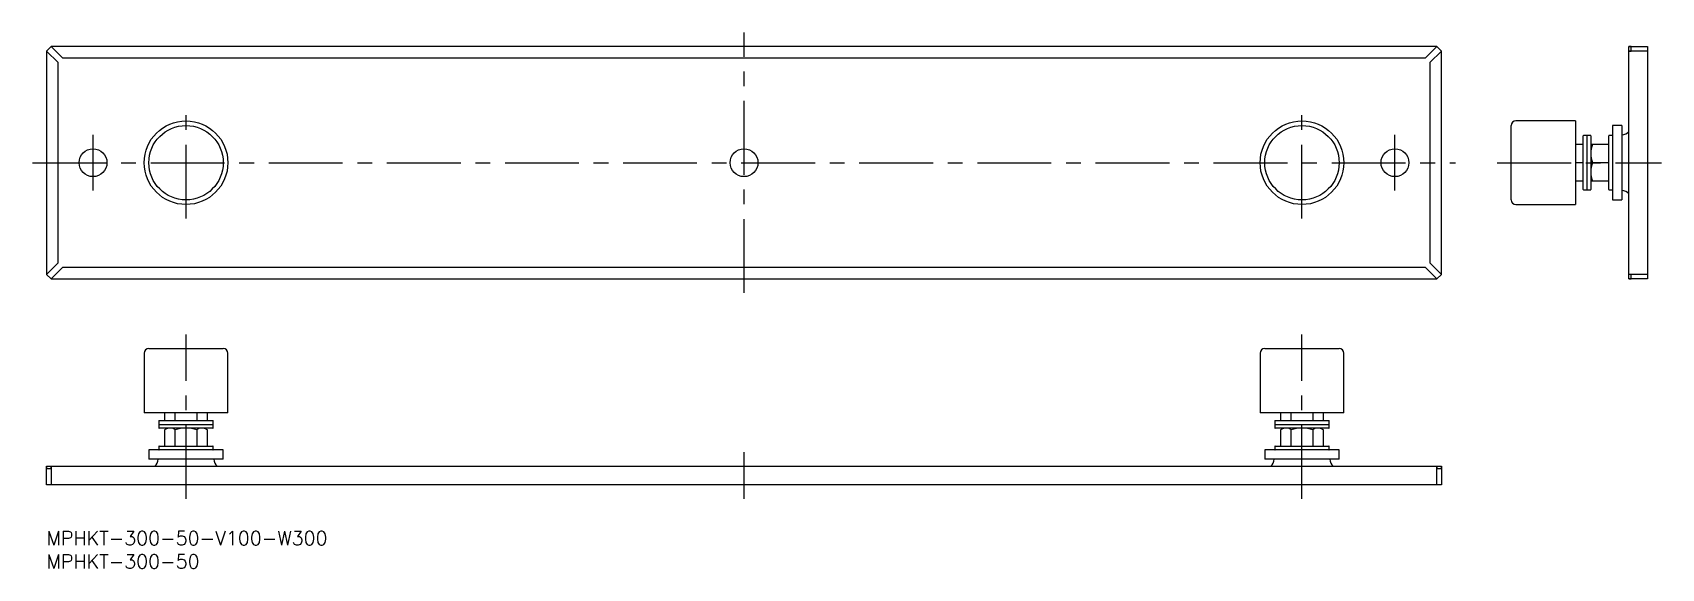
# Model space of a CAD drawing. Extents: x -3 to 347, y -8 to 107.
import ezdxf

# ---------------------------------------------------------------- set-up
doc = ezdxf.new("R2010")
doc.units = 0
doc.header["$LTSCALE"] = 0.5
doc.linetypes.add('CENTER', pattern=[50.8, 31.75, -6.35, 6.35, -6.35])
for name, color, linetype in [('MSM_CENTER', 1, 'CENTER'), ('MSM_CONTINUOUS', 7, 'CONTINUOUS'), ('MSM_PART_NUMBER', 7, 'CONTINUOUS')]:
    doc.layers.add(name, color=color, linetype=linetype)
doc.styles.get("Standard").update_dxf_attribs({"font": 'txt.shx', "height": 3, "bigfont": 'bigfont.shx'})

# ---------------------------------------------------------------- blocks, each defined once
blk = doc.blocks.new('*U2')
at = {"layer": 'MSM_PART_NUMBER'}
blk.add_text('MPHKT-300-50-V100-W300', height=3, dxfattribs=at).set_placement((0, -3))
blk = doc.blocks.new('*U3')
at = {"layer": 'MSM_PART_NUMBER'}
blk.add_text('MPHKT-300-50', height=3, dxfattribs=at).set_placement((0, -8))

msp = doc.modelspace()

# ---------------------------------------------------------------- linework, layer by layer
at = {"layer": 'MSM_CENTER'}
for p, q in [((150, 51.3), (150, 107.3)), ((30, 67.3), (30, 91.3)), ((270, 67.3), (270, 91.3)), ((10, 73.3), (10, 85.3)), ((290, 73.3), (290, 85.3)), ((-3, 79.3), (303, 79.3)), ((312, 79.3), (347.3, 79.3)), ((30, 7), (30, 42.3)), ((270, 7), (270, 42.3)), ((150, 7), (150, 17))]:
    msp.add_line(p, q, dxfattribs=at)
at = {"layer": 'MSM_CONTINUOUS'}
for p, q in [((0.02, 103.32), (0, 103.3)), ((0, 103.3), (0, 55.3)), ((0.99, 104.29), (0.02, 103.32)), ((0.02, 103.32), (2.47, 100.86)), ((1, 104.3), (0.99, 104.29)), ((0.99, 104.29), (3.46, 101.83)), ((299, 104.3), (1, 104.3)), ((3.46, 101.83), (296.54, 101.83)), ((299.01, 104.29), (296.54, 101.83)), ((299.98, 103.32), (297.53, 100.86)), ((299.01, 104.29), (299, 104.3)), ((299.98, 103.32), (299.01, 104.29)), ((300, 103.3), (299.98, 103.32)), ((300, 55.3), (300, 103.3)), ((340.3, 55.28), (340.3, 104.3)), ((340.3, 104.3), (344.3, 104.3)), ((340.8, 104.29), (340.3, 104.29)), ((340.3, 103.32), (340.8, 103.32)), ((344.3, 103.3), (340.3, 103.3)), ((340.8, 103.32), (340.8, 104.29)), ((344.3, 104.3), (344.3, 54.3)), ((2.47, 57.74), (2.47, 100.86)), ((297.53, 100.86), (297.53, 57.74)), ((328.8, 88.3), (316, 88.3)), ((328.8, 88.3), (328.8, 70.3)), ((315, 71.3), (315, 87.3)), ((330.5, 73.5), (330.5, 85.1)), ((331.25, 85.15), (330.55, 85.15)), ((331.3, 73.5), (331.3, 85.1)), ((332.05, 85.15), (331.35, 85.15)), ((332.1, 85.1), (332.1, 73.5)), ((336, 73.5), (336, 85.1)), ((336.75, 85.15), (336.05, 85.15)), ((338.8, 87.3), (336.8, 87.3)), ((336.8, 87.3), (336.8, 71.3)), ((338.8, 87.3), (338.8, 71.3)), ((328.8, 83.3), (330.5, 83.3)), ((332.1, 83.3), (336, 83.3)), ((330.5, 79.3), (328.8, 79.3)), ((336, 79.3), (332.46, 79.3)), ((330.5, 75.3), (328.8, 75.3)), ((336, 75.3), (332.1, 75.3)), ((316, 70.3), (328.8, 70.3)), ((330.55, 73.45), (331.25, 73.45)), ((331.35, 73.45), (332.05, 73.45)), ((336.05, 73.45), (336.75, 73.45)), ((336.8, 71.3), (338.8, 71.3)), ((0.02, 55.28), (2.47, 57.74)), ((0.99, 54.31), (3.46, 56.77)), ((296.54, 56.77), (3.46, 56.77)), ((299.01, 54.31), (296.54, 56.77)), ((299.98, 55.28), (297.53, 57.74)), ((0, 55.3), (0.02, 55.28)), ((0.02, 55.28), (0.99, 54.31)), ((0.99, 54.31), (1, 54.3)), ((1, 54.3), (299, 54.3)), ((299, 54.3), (299.01, 54.31)), ((299.01, 54.31), (299.98, 55.28)), ((299.98, 55.28), (300, 55.3)), ((340.3, 55.3), (344.3, 55.3)), ((340.8, 55.28), (340.3, 55.28)), ((340.3, 54.3), (340.3, 55.28)), ((340.3, 54.31), (340.8, 54.31)), ((344.3, 54.3), (340.3, 54.3)), ((340.8, 54.31), (340.8, 55.28)), ((22, 39.3), (38, 39.3)), ((262, 39.3), (278, 39.3)), ((21, 38.3), (21, 25.5)), ((39, 25.5), (39, 38.3)), ((261, 38.3), (261, 25.5)), ((279, 25.5), (279, 38.3)), ((39, 25.5), (21, 25.5)), ((25.38, 25.5), (25.38, 23.8)), ((27.69, 23.8), (27.69, 25.5)), ((32.31, 25.5), (32.31, 23.8)), ((34.62, 23.8), (34.62, 25.5)), ((279, 25.5), (261, 25.5)), ((265.38, 25.5), (265.38, 23.8)), ((267.69, 23.8), (267.69, 25.5)), ((272.31, 25.5), (272.31, 23.8)), ((274.62, 23.8), (274.62, 25.5)), ((24.15, 23.75), (24.15, 23.05)), ((24.15, 22.95), (24.15, 22.25)), ((24.2, 23.8), (35.8, 23.8)), ((24.2, 23), (35.8, 23)), ((35.8, 22.2), (24.2, 22.2)), ((26, 22.2), (25.38, 21.84)), ((25.38, 21.84), (25.38, 18.3)), ((27.69, 18.3), (27.69, 21.84)), ((32.31, 21.84), (32.31, 18.3)), ((34, 22.2), (34.62, 21.84)), ((34.62, 18.3), (34.62, 21.84)), ((35.85, 23.05), (35.85, 23.75)), ((35.85, 22.25), (35.85, 22.95)), ((264.15, 23.75), (264.15, 23.05)), ((264.15, 22.95), (264.15, 22.25)), ((264.2, 23.8), (275.8, 23.8)), ((264.2, 23), (275.8, 23)), ((275.8, 22.2), (264.2, 22.2)), ((266, 22.2), (265.38, 21.84)), ((265.38, 21.84), (265.38, 18.3)), ((267.69, 18.3), (267.69, 21.84)), ((272.31, 21.84), (272.31, 18.3)), ((274, 22.2), (274.62, 21.84)), ((274.62, 18.3), (274.62, 21.84)), ((275.85, 23.05), (275.85, 23.75)), ((275.85, 22.25), (275.85, 22.95)), ((24.15, 18.25), (24.15, 17.55)), ((24.2, 18.3), (35.8, 18.3)), ((35.85, 17.55), (35.85, 18.25)), ((264.15, 18.25), (264.15, 17.55)), ((264.2, 18.3), (275.8, 18.3)), ((275.85, 17.55), (275.85, 18.25)), ((22, 17.5), (22, 15.5)), ((38, 17.5), (22, 17.5)), ((38, 15.5), (22, 15.5)), ((38, 15.5), (38, 17.5)), ((262, 17.5), (262, 15.5)), ((278, 17.5), (262, 17.5)), ((278, 15.5), (262, 15.5)), ((278, 15.5), (278, 17.5)), ((0, 10), (0, 14)), ((0, 14), (300, 14)), ((0.02, 14), (0.02, 13.5)), ((0.02, 13.5), (0.99, 13.5)), ((0.99, 13.5), (0.99, 14)), ((1, 14), (1, 10)), ((299, 10), (299, 14)), ((299.01, 14), (299.01, 13.5)), ((299.01, 13.5), (299.98, 13.5)), ((299.98, 13.5), (299.98, 14)), ((300, 14), (300, 10)), ((300, 10), (0, 10))]:
    msp.add_line(p, q, dxfattribs=at)
for centre, radius in [((30, 79.3), 9), ((270, 79.3), 9), ((30, 79.3), 8), ((270, 79.3), 8), ((10, 79.3), 3), ((150, 79.3), 3), ((290, 79.3), 3)]:
    msp.add_circle(centre, radius, dxfattribs=at)
for centre, radius, start, end in [((316, 87.3), 1, 90, 180), ((330.55, 85.1), 0.05, 90, 180), ((331.25, 85.1), 0.05, 0, 90), ((331.35, 85.1), 0.05, 90, 180), ((332.05, 85.1), 0.05, 0, 90), ((336.05, 85.1), 0.05, 90, 180), ((336.75, 85.1), 0.05, 0, 90), ((338.8, 87.3), 2, 270, 318.5904), ((337.88, 81.3), 5.78, 159.7438, 200.2562), ((337.88, 77.3), 5.78, 159.7438, 200.2562), ((316, 71.3), 1, 180, 270), ((330.55, 73.5), 0.05, 180, 270), ((331.25, 73.5), 0.05, 270, 0), ((331.35, 73.5), 0.05, 180, 270), ((332.05, 73.5), 0.05, 270, 0), ((336.05, 73.5), 0.05, 180, 270), ((336.75, 73.5), 0.05, 270, 0), ((338.8, 71.3), 2, 41.4096, 90), ((22, 38.3), 1, 90, 180), ((38, 38.3), 1, 0, 90), ((262, 38.3), 1, 90, 180), ((278, 38.3), 1, 0, 90), ((24.2, 23.75), 0.05, 90, 180), ((24.2, 23.05), 0.05, 180, 270), ((24.2, 22.95), 0.05, 90, 180), ((24.2, 22.25), 0.05, 180, 270), ((26.54, 20.16), 2.04, 55.6158, 115.6158), ((30, 14.56), 7.64, 72.412, 107.588), ((33.46, 20.16), 2.04, 64.3842, 124.3842), ((35.8, 23.75), 0.05, 0, 90), ((35.8, 23.05), 0.05, 270, 0), ((35.8, 22.95), 0.05, 0, 90), ((35.8, 22.25), 0.05, 270, 0), ((264.2, 23.75), 0.05, 90, 180), ((264.2, 23.05), 0.05, 180, 270), ((264.2, 22.95), 0.05, 90, 180), ((264.2, 22.25), 0.05, 180, 270), ((266.54, 20.16), 2.04, 55.6158, 115.6158), ((270, 14.56), 7.64, 72.412, 107.588), ((273.46, 20.16), 2.04, 64.3842, 124.3842), ((275.8, 23.75), 0.05, 0, 90), ((275.8, 23.05), 0.05, 270, 0), ((275.8, 22.95), 0.05, 0, 90), ((275.8, 22.25), 0.05, 270, 0), ((24.2, 18.25), 0.05, 90, 180), ((24.2, 17.55), 0.05, 180, 270), ((35.8, 18.25), 0.05, 0, 90), ((35.8, 17.55), 0.05, 270, 0), ((264.2, 18.25), 0.05, 90, 180), ((264.2, 17.55), 0.05, 180, 270), ((275.8, 18.25), 0.05, 0, 90), ((275.8, 17.55), 0.05, 270, 0), ((22, 15.5), 2, 311.4096, 0), ((38, 15.5), 2, 180, 228.5904), ((262, 15.5), 2, 311.4096, 0), ((278, 15.5), 2, 180, 228.5904)]:
    msp.add_arc(centre, radius, start, end, dxfattribs=at)

# ---------------------------------------------------------------- block references
for name in ['*U2', '*U3']:
    msp.add_blockref(name, (0, 0), dxfattribs=at)

doc.saveas('drawing.dxf')
